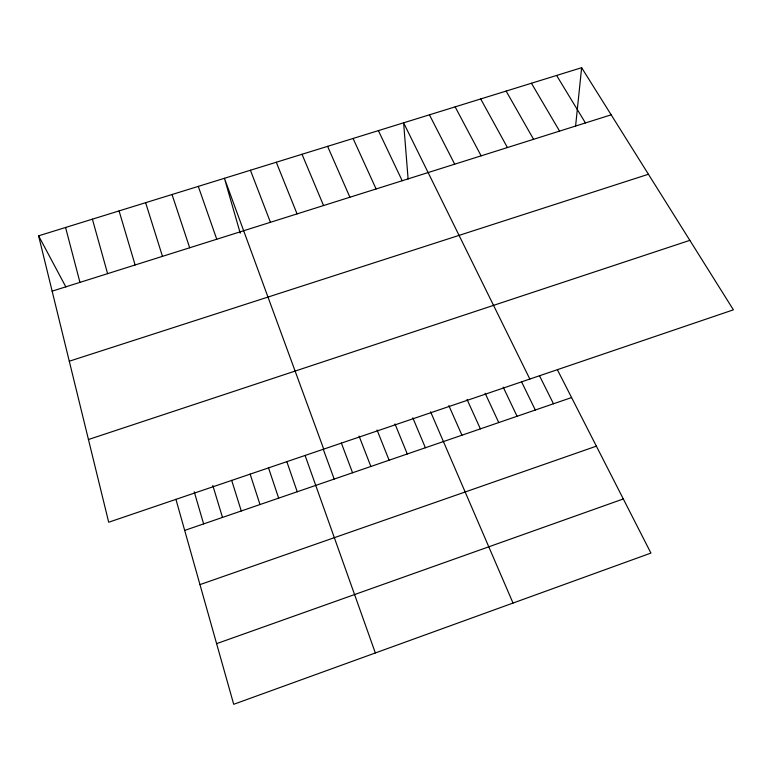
<?xml version="1.0" encoding="UTF-8"?>
<svg xmlns="http://www.w3.org/2000/svg" width="772" height="772" viewBox="0 0 772 772"><rect width="100%" height="100%" fill="white"/><g stroke="black" fill="none" stroke-linecap="round" stroke-linejoin="round"><path stroke-width="1.16" d="M575.603 125.971L581.634 67.704L38.6 235.827L108.698 522.229L733.4 309.833L581.634 67.704M216.614 643.645L623.313 498.953M199.967 584.616L596.37 446.158M184.691 530.403L571.579 397.561M88.452 439.519L689.85 240.353M69.287 361.219L648.422 174.25M52.139 291.15L611.173 114.825M556.602 75.453L585.437 122.941M531.435 83.251L559.565 131.095M506.133 91.077L533.558 139.298M480.705 98.951L507.416 147.548M38.6 235.827L65.881 286.981M455.142 106.864L481.12 155.838M429.444 114.825L454.689 164.175M557.49 369.933L650.921 553.08L233.704 704.296L175.919 499.301M539.628 376.003L553.476 403.775M529.833 379.042L403.611 122.816L408.108 179.036M521.698 382.101L535.305 410.009M503.199 387.139L517.066 416.272M378.405 130.622L402.183 180.745M485.144 393.276L498.76 422.564M353.074 138.468L376.109 188.966M467.031 399.433L480.387 428.875M448.85 405.609L461.936 435.205M327.608 146.352L349.899 197.227M430.602 411.814L513.023 603.057M302.016 154.275L323.555 205.545M412.817 417.855L425.382 447.76M394.974 423.925L407.278 453.975M276.289 162.236L297.066 213.902M377.064 430.014L389.107 460.218M359.096 436.122L370.869 466.481M250.427 170.245L270.432 222.297M341.359 443.051L352.563 472.763M323.729 449.121L224.43 178.293L240.246 233.202M323.246 449.217L334.189 479.074M305.065 455.393L375.346 652.958M198.298 186.38L216.749 239.233M286.817 461.598L297.23 491.764M268.511 467.822L278.653 498.143M172.031 194.515L189.68 247.773M250.128 474.076L260 504.55M145.628 202.689L162.467 256.352M231.677 480.348L241.279 510.977M212.821 485.501L222.49 517.433M119.081 210.91L135.11 264.979M194.245 491.812L203.625 523.908M92.399 219.171L107.607 273.655M65.572 227.47L79.95 282.378"/></g></svg>
